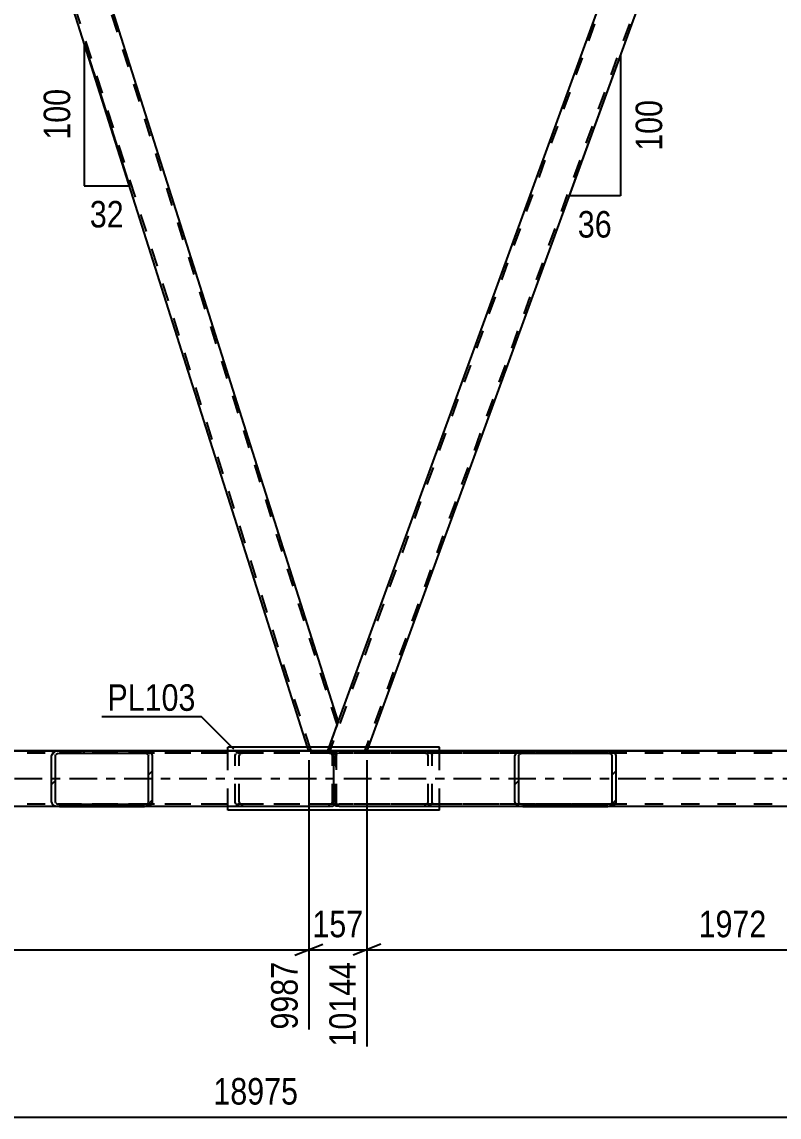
# Model space of a CAD drawing. Header units: millimetres. Extents: x -857 to 332, y -866 to -25.
# Drawn here: x -482.2 to -400.6, y -441.8 to -323.6 of the extents above; entities that cross this region are included whole.
import ezdxf

# ---------------------------------------------------------------- set-up
doc = ezdxf.new("R2010")
doc.units = ezdxf.units.MM
doc.linetypes.add('DXK_LINE_DOT2', pattern=[3.9198, 1.9599, -1.9599])
doc.linetypes.add('DXK_LINE_DOT3', pattern=[5.9187, 2.979, -0.9799, 0.9799, -0.9799])
doc.styles.add('Arial Narrow', font='ARIALN.TTF', dxfattribs={"height": 0.2})

# ---------------------------------------------------------------- blocks, each defined once
blk = doc.blocks.new('Part-570388934-1340 - 1255')
at = {"linetype": 'Continuous'}
h = blk.add_hatch(dxfattribs=at)
h.set_pattern_fill('', scale=0.7, style=0, pattern_type=0)
h.set_pattern_definition([(45, (-479.061, -402.789), (-1.57154, 1.57154), [])])
h.paths.add_polyline_path([(-478.99, -402.61), (-479.06, -402.79), (-479.06, -407.83), (-478.99, -408.01), (-478.81, -408.17), (-478.52, -408.27), (-478.19, -408.31), (-469.02, -408.31), (-468.68, -408.27), (-468.4, -408.17), (-468.21, -408.01), (-468.14, -407.83), (-468.14, -402.79), (-468.21, -402.61), (-468.4, -402.45), (-468.68, -402.35), (-469.02, -402.31), (-478.19, -402.31), (-478.52, -402.35), (-478.81, -402.45)])
h.paths.add_polyline_path([(-478.35, -402.57), (-478.19, -402.55), (-469.02, -402.55), (-468.85, -402.57), (-468.71, -402.62), (-468.61, -402.7), (-468.58, -402.79), (-468.58, -407.83), (-468.61, -407.92), (-468.71, -408), (-468.85, -408.05), (-469.02, -408.07), (-478.19, -408.07), (-478.35, -408.05), (-478.5, -408), (-478.59, -407.92), (-478.62, -407.83), (-478.62, -402.79), (-478.59, -402.7), (-478.5, -402.62)])
at = {"color": 2, "linetype": 'Continuous'}
for p, q in [((-478.99, -402.61), (-479.06, -402.79)), ((-479.06, -407.83), (-479.06, -402.79)), ((-478.62, -402.79), (-478.59, -402.7)), ((-478.62, -407.83), (-478.62, -402.79)), ((-478.19, -402.31), (-478.52, -402.35)), ((-478.35, -402.57), (-478.19, -402.55)), ((-478.19, -402.31), (-469.02, -402.31)), ((-478.19, -402.55), (-469.02, -402.55)), ((-449.19, -402.31), (-469.02, -402.31)), ((-468.68, -402.35), (-469.02, -402.31)), ((-469.02, -402.55), (-468.85, -402.57)), ((-468.61, -402.7), (-468.58, -402.79)), ((-468.58, -407.83), (-468.58, -402.79)), ((-468.14, -402.79), (-468.21, -402.61)), ((-468.14, -407.83), (-468.14, -402.79)), ((-449.19, -402.31), (-448.85, -402.35)), ((-479.06, -407.83), (-478.99, -408.01)), ((-478.59, -407.92), (-478.62, -407.83)), ((-478.52, -408.27), (-478.19, -408.31)), ((-478.19, -408.07), (-478.35, -408.05)), ((-478.19, -408.07), (-469.02, -408.07)), ((-478.19, -408.31), (-469.02, -408.31)), ((-468.85, -408.05), (-469.02, -408.07)), ((-469.02, -408.31), (-468.68, -408.27)), ((-449.19, -408.31), (-469.02, -408.31)), ((-468.58, -407.83), (-468.61, -407.92)), ((-468.21, -408.01), (-468.14, -407.83)), ((-448.85, -408.27), (-449.19, -408.31))]:
    blk.add_line(p, q, dxfattribs=at)
at = {"color": 7, "linetype": 'DXK_LINE_DOT2'}
for p, q in [((-469.02, -402.31), (-478.19, -402.31)), ((-449.19, -402.55), (-478.19, -402.55)), ((-459.23, -402.79), (-459.17, -402.61)), ((-459.23, -407.83), (-459.23, -402.79)), ((-458.76, -402.7), (-458.8, -402.79)), ((-458.8, -407.83), (-458.8, -402.79)), ((-458.69, -402.35), (-458.36, -402.31)), ((-458.36, -402.55), (-458.53, -402.57)), ((-449.02, -402.57), (-449.19, -402.55)), ((-448.75, -402.79), (-448.78, -402.7)), ((-448.75, -407.83), (-448.75, -402.79)), ((-448.38, -402.61), (-448.36, -402.67)), ((-448.36, -402.67), (-448.31, -402.79)), ((-448.31, -407.83), (-448.31, -402.79)), ((-449.19, -408.07), (-478.19, -408.07)), ((-469.02, -408.31), (-478.19, -408.31)), ((-459.17, -408.01), (-459.23, -407.83)), ((-458.8, -407.83), (-458.76, -407.92)), ((-458.36, -408.31), (-458.69, -408.27)), ((-458.53, -408.05), (-458.36, -408.07)), ((-449.19, -408.07), (-449.02, -408.05)), ((-448.78, -407.92), (-448.75, -407.83)), ((-448.33, -407.87), (-448.38, -408.01)), ((-448.31, -407.83), (-448.33, -407.87))]:
    blk.add_line(p, q, dxfattribs=at)
at = {"color": 2, "linetype": 'Continuous'}
for centre, radius, start, end in [((-478.39, -403.15), 0.817, 99.5183, 138.064), ((-478.29, -402.97), 0.409, 99.5183, 138.064), ((-468.92, -402.97), 0.409, 41.9361, 80.4818), ((-468.82, -403.15), 0.817, 41.9361, 80.4818), ((-448.99, -403.15), 0.817, 53.5053, 80.4818), ((-478.39, -407.47), 0.817, 221.9361, 260.4818), ((-478.29, -407.65), 0.409, 221.9361, 260.4818), ((-468.92, -407.65), 0.409, 279.5183, 318.064), ((-468.82, -407.47), 0.817, 279.5183, 318.064), ((-448.99, -407.47), 0.817, 279.5183, 306.4978)]:
    blk.add_arc(centre, radius, start, end, dxfattribs=at)
at = {"color": 7, "linetype": 'DXK_LINE_DOT2'}
for centre, radius, start, end in [((-458.56, -403.15), 0.817, 99.5183, 138.064), ((-458.46, -402.97), 0.409, 99.5183, 138.064), ((-449.09, -402.97), 0.409, 41.9361, 80.4818), ((-448.99, -403.15), 0.817, 41.9361, 53.5053), ((-458.56, -407.47), 0.817, 221.9361, 260.4818), ((-458.46, -407.65), 0.409, 221.9361, 260.4818), ((-449.09, -407.65), 0.409, 279.5183, 318.064), ((-448.99, -407.47), 0.817, 306.4978, 318.064)]:
    blk.add_arc(centre, radius, start, end, dxfattribs=at)
blk = doc.blocks.new('Part-570388934-1314 - 1255')
at = {"color": 7, "linetype": 'DXK_LINE_DOT2'}
for p, q in [((-130.85, -402.55), (-808.57, -402.55)), ((-130.85, -402.31), (-800.57, -402.31)), ((-419.01, -402.31), (-478.19, -402.31)), ((-130.85, -408.07), (-808.57, -408.07)), ((-131.45, -408.31), (-630.3, -408.31)), ((-437.18, -408.31), (-460.03, -408.31))]:
    blk.add_line(p, q, dxfattribs=at)
at = {"color": 2, "linetype": 'Continuous'}
for p, q in [((-478.19, -402.31), (-504.15, -402.31)), ((-393.06, -402.31), (-419.01, -402.31)), ((-460.03, -408.31), (-522.31, -408.31)), ((-374.9, -408.31), (-437.18, -408.31))]:
    blk.add_line(p, q, dxfattribs=at)
at = {"color": 7, "linetype": 'DXK_LINE_DOT3'}
blk.add_line((-130.85, -405.31), (-808.57, -405.31), dxfattribs=at)
blk = doc.blocks.new('Part-570388934-1335 - 1255')
at = {"color": 7, "linetype": 'DXK_LINE_DOT2'}
for p, q in [((-405.71, -283.31), (-449.02, -402.31)), ((-401.96, -283.31), (-445.27, -402.31)), ((-448.11, -399.1), (-449.28, -402.31)), ((-445.02, -402.31), (-449.28, -402.31)), ((-444.87, -401.91), (-445.02, -402.31))]:
    blk.add_line(p, q, dxfattribs=at)
at = {"color": 2, "linetype": 'Continuous'}
for p, q in [((-406.11, -283.71), (-448.11, -399.1)), ((-402.87, -286.51), (-444.87, -401.91))]:
    blk.add_line(p, q, dxfattribs=at)
blk = doc.blocks.new('Part-570388934-2072 - 1255')
at = {"linetype": 'Continuous'}
h = blk.add_hatch(dxfattribs=at)
h.set_pattern_fill('', scale=0.7, style=0, pattern_type=0)
h.set_pattern_definition([(45, (-429.0645, -402.7888), (-1.57154, 1.57154), [])])
h.paths.add_polyline_path([(-429, -402.61), (-429.06, -402.79), (-429.06, -407.83), (-429, -408.01), (-428.81, -408.17), (-428.53, -408.27), (-428.19, -408.31), (-419.02, -408.31), (-418.69, -408.27), (-418.4, -408.17), (-418.21, -408.01), (-418.15, -407.83), (-418.15, -402.79), (-418.21, -402.61), (-418.4, -402.45), (-418.69, -402.35), (-419.02, -402.31), (-428.19, -402.31), (-428.53, -402.35), (-428.81, -402.45)])
h.paths.add_polyline_path([(-428.36, -402.57), (-428.19, -402.55), (-419.02, -402.55), (-418.85, -402.57), (-418.71, -402.62), (-418.62, -402.7), (-418.58, -402.79), (-418.58, -407.83), (-418.62, -407.92), (-418.71, -408), (-418.85, -408.05), (-419.02, -408.07), (-428.19, -408.07), (-428.36, -408.05), (-428.5, -408), (-428.59, -407.92), (-428.63, -407.83), (-428.63, -402.79), (-428.59, -402.7), (-428.5, -402.62)])
at = {"color": 2, "linetype": 'Continuous'}
for p, q in [((-448.6, -402.79), (-448.57, -402.61)), ((-448.6, -407.83), (-448.6, -402.79)), ((-448.57, -402.61), (-448.48, -402.45)), ((-448.48, -402.45), (-448.33, -402.35)), ((-448.33, -402.35), (-448.31, -402.34)), ((-448.31, -402.34), (-448.02, -402.31)), ((-448.02, -402.31), (-428.19, -402.31)), ((-429, -402.61), (-429.06, -402.79)), ((-429.06, -407.83), (-429.06, -402.79)), ((-428.63, -402.79), (-428.59, -402.7)), ((-428.63, -407.83), (-428.63, -402.79)), ((-428.19, -402.31), (-428.53, -402.35)), ((-428.36, -402.57), (-428.19, -402.55)), ((-428.19, -402.31), (-419.02, -402.31)), ((-428.19, -402.55), (-419.02, -402.55)), ((-418.69, -402.35), (-419.02, -402.31)), ((-419.02, -402.55), (-418.85, -402.57)), ((-418.62, -402.7), (-418.58, -402.79)), ((-418.58, -407.83), (-418.58, -402.79)), ((-418.15, -402.79), (-418.21, -402.61)), ((-418.15, -407.83), (-418.15, -402.79)), ((-448.57, -408.01), (-448.6, -407.83)), ((-448.48, -408.17), (-448.57, -408.01)), ((-448.33, -408.27), (-448.48, -408.17)), ((-448.31, -408.28), (-448.33, -408.27)), ((-448.02, -408.31), (-448.31, -408.28)), ((-428.19, -408.31), (-448.02, -408.31)), ((-429.06, -407.83), (-429, -408.01)), ((-428.59, -407.92), (-428.63, -407.83)), ((-428.53, -408.27), (-428.19, -408.31)), ((-428.19, -408.07), (-428.36, -408.05)), ((-428.19, -408.07), (-419.02, -408.07)), ((-428.19, -408.31), (-419.02, -408.31)), ((-418.85, -408.05), (-419.02, -408.07)), ((-419.02, -408.31), (-418.69, -408.27)), ((-418.58, -407.83), (-418.62, -407.92)), ((-418.21, -408.01), (-418.15, -407.83))]:
    blk.add_line(p, q, dxfattribs=at)
at = {"color": 7, "linetype": 'DXK_LINE_DOT2'}
for p, q in [((-448.37, -402.7), (-448.39, -402.79)), ((-448.39, -407.83), (-448.39, -402.79)), ((-448.33, -402.62), (-448.37, -402.7)), ((-448.19, -402.57), (-448.33, -402.62)), ((-448.33, -408), (-448.33, -402.62)), ((-448.31, -408.28), (-448.31, -402.34)), ((-448.02, -402.55), (-448.19, -402.57)), ((-419.02, -402.55), (-448.02, -402.55)), ((-438.85, -402.31), (-438.51, -402.35)), ((-438.68, -402.57), (-438.85, -402.55)), ((-438.41, -402.79), (-438.45, -402.7)), ((-438.41, -407.83), (-438.41, -402.79)), ((-438.04, -402.61), (-437.98, -402.79)), ((-437.98, -407.83), (-437.98, -402.79)), ((-428.19, -402.31), (-419.02, -402.31)), ((-448.39, -407.83), (-448.37, -407.92)), ((-448.37, -407.92), (-448.33, -408)), ((-448.33, -408), (-448.19, -408.05)), ((-448.19, -408.05), (-448.02, -408.07)), ((-419.02, -408.07), (-448.02, -408.07)), ((-438.85, -408.07), (-438.68, -408.05)), ((-438.51, -408.27), (-438.85, -408.31)), ((-438.45, -407.92), (-438.41, -407.83)), ((-437.98, -407.83), (-438.04, -408.01)), ((-419.02, -408.31), (-428.19, -408.31))]:
    blk.add_line(p, q, dxfattribs=at)
for centre, radius, start, end in [((-438.75, -402.97), 0.409, 41.9361, 80.4818), ((-438.65, -403.15), 0.817, 41.9361, 80.4818), ((-438.75, -407.65), 0.409, 279.5183, 318.064), ((-438.65, -407.47), 0.817, 279.5183, 318.064)]:
    blk.add_arc(centre, radius, start, end, dxfattribs=at)
at = {"color": 2, "linetype": 'Continuous'}
for centre, radius, start, end in [((-428.39, -403.15), 0.817, 99.5183, 138.064), ((-428.29, -402.97), 0.409, 99.5183, 138.064), ((-418.92, -402.97), 0.409, 41.9361, 80.4818), ((-418.82, -403.15), 0.817, 41.9361, 80.4818), ((-428.39, -407.47), 0.817, 221.9361, 260.4818), ((-428.29, -407.65), 0.409, 221.9361, 260.4818), ((-418.92, -407.65), 0.409, 279.5183, 318.064), ((-418.82, -407.47), 0.817, 279.5183, 318.064)]:
    blk.add_arc(centre, radius, start, end, dxfattribs=at)
blk = doc.blocks.new('Part-570388934-2052 - 1255')
at = {"color": 2, "linetype": 'Continuous'}
for p, q in [((-437.18, -401.91), (-460.03, -401.91)), ((-460.03, -402.31), (-460.03, -401.91)), ((-437.18, -402.31), (-437.18, -401.91)), ((-460.03, -408.71), (-460.03, -408.31)), ((-437.18, -408.71), (-460.03, -408.71)), ((-437.18, -408.71), (-437.18, -408.31))]:
    blk.add_line(p, q, dxfattribs=at)
at = {"color": 7, "linetype": 'DXK_LINE_DOT2'}
for p, q in [((-460.03, -408.31), (-460.03, -402.31)), ((-437.18, -408.31), (-437.18, -402.31))]:
    blk.add_line(p, q, dxfattribs=at)
blk = doc.blocks.new('Part-570388934-2093 - 1255')
at = {"color": 7, "linetype": 'DXK_LINE_DOT2'}
for p, q in [((-448.24, -399.47), (-485.08, -283.31)), ((-451.04, -402.31), (-487.87, -286.15)), ((-448.24, -399.47), (-448.38, -399.84)), ((-451.29, -402.31), (-451.42, -401.91)), ((-449.28, -402.31), (-451.29, -402.31)), ((-449.13, -401.91), (-449.28, -402.31))]:
    blk.add_line(p, q, dxfattribs=at)
at = {"color": 2, "linetype": 'Continuous'}
for p, q in [((-448.11, -399.1), (-484.7, -283.71)), ((-451.42, -401.91), (-488.01, -286.52)), ((-448.11, -399.1), (-449.13, -401.91))]:
    blk.add_line(p, q, dxfattribs=at)
blk = doc.blocks.new('AngleDimension-570388934-3673 - 1255')
at = {"color": 7, "linetype": 'Continuous'}
for p, q in [((-475.53, -325.87), (-470.63, -341.31)), ((-475.53, -325.87), (-475.53, -341.31)), ((-474.53, -329.03), (-470.63, -341.31)), ((-475.53, -341.31), (-470.63, -341.31))]:
    blk.add_line(p, q, dxfattribs=at)
at = {"color": 0}
for points in [[(-476.43, -330.25), (-480.63, -330.25), (-480.63, -336.93), (-476.43, -336.93)], [(-470.65, -346.41), (-470.65, -342.21), (-475.51, -342.21), (-475.51, -346.41)]]:
    blk.add_wipeout(points, dxfattribs=at)
at = {"color": 3, "style": 'Arial Narrow'}
blk.add_text('100', height=2.863, rotation=90.0002, dxfattribs=at).set_placement((-477.03, -336.33))
blk.add_text('32', height=2.863, dxfattribs=at).set_placement((-474.91, -345.81))
blk = doc.blocks.new('StraightDimension-570388934-3785 - 1255')
at = {"color": 7, "linetype": 'Continuous'}
blk.add_line((-821.47, -441.83), (-92.56, -441.83), dxfattribs=at)
at = {"color": 0}
blk.add_wipeout([(-451.84, -441.08), (-451.84, -436.88), (-462.18, -436.88), (-462.18, -441.08)], dxfattribs=at)
at = {"color": 3, "style": 'Arial Narrow'}
blk.add_text('18975', height=2.863, dxfattribs=at).set_placement((-461.58, -440.48))
blk = doc.blocks.new('StraightDimension-570388934-2547 - 1255')
at = {"color": 7, "linetype": 'Continuous'}
blk.add_line((-489.81, -402.31), (-139.28, -402.31), dxfattribs=at)
blk = doc.blocks.new('StraightDimension-570388934-2401 - 1255')
at = {"color": 7, "linetype": 'Continuous'}
for p, q in [((-451.29, -403.31), (-451.29, -432.38)), ((-445.02, -403.31), (-445.02, -434.21)), ((-452.79, -424.37), (-449.79, -423.17)), ((-443.52, -423.17), (-446.52, -424.37)), ((-451.29, -423.77), (-445.02, -423.77))]:
    blk.add_line(p, q, dxfattribs=at)
at = {"color": 0}
blk.add_wipeout([(-444.81, -423.02), (-444.81, -418.82), (-451.5, -418.82), (-451.5, -423.02)], dxfattribs=at)
at = {"color": 0, "linetype": 'Continuous'}
blk.add_wipeout([(-445.62, -424.47), (-449.82, -424.47), (-449.82, -434.81), (-445.62, -434.81)], dxfattribs=at)
at = {"color": 3, "style": 'Arial Narrow'}
blk.add_text('157', height=2.863, dxfattribs=at).set_placement((-450.9, -422.42))
at = {"color": 3, "linetype": 'Continuous', "style": 'Arial Narrow'}
blk.add_text('10144', height=2.863, rotation=90.0002, dxfattribs=at).set_placement((-446.22, -434.21))
blk = doc.blocks.new('StraightDimension-570388934-2383 - 1255')
at = {"color": 7, "linetype": 'Continuous'}
for p, q in [((-445.02, -403.31), (-445.02, -434.21)), ((-366.15, -403.31), (-366.15, -434.21)), ((-443.52, -423.17), (-446.52, -424.37)), ((-367.65, -424.37), (-364.65, -423.17)), ((-445.02, -423.77), (-366.15, -423.77))]:
    blk.add_line(p, q, dxfattribs=at)
at = {"color": 0}
blk.add_wipeout([(-401.33, -423.02), (-401.33, -418.82), (-409.84, -418.82), (-409.84, -423.02)], dxfattribs=at)
at = {"color": 3, "style": 'Arial Narrow'}
blk.add_text('1972', height=2.863, dxfattribs=at).set_placement((-409.24, -422.42))
at = {"color": 0, "linetype": 'Continuous'}
blk.add_wipeout([(-366.75, -424.47), (-370.95, -424.47), (-370.95, -434.81), (-366.75, -434.81)], dxfattribs=at)
at = {"color": 3, "linetype": 'Continuous', "style": 'Arial Narrow'}
blk.add_text('12115', height=2.863, rotation=90.0002, dxfattribs=at).set_placement((-367.35, -434.21))
blk = doc.blocks.new('StraightDimension-570388934-2419 - 1255')
at = {"color": 7, "linetype": 'Continuous'}
for p, q in [((-530.15, -403.31), (-530.15, -432.38)), ((-451.29, -403.31), (-451.29, -432.38)), ((-528.65, -423.17), (-531.65, -424.37)), ((-452.79, -424.37), (-449.79, -423.17)), ((-530.15, -423.77), (-451.29, -423.77))]:
    blk.add_line(p, q, dxfattribs=at)
at = {"color": 0}
blk.add_wipeout([(-486.46, -423.02), (-486.46, -418.82), (-494.98, -418.82), (-494.98, -423.02)], dxfattribs=at)
at = {"color": 3, "style": 'Arial Narrow'}
blk.add_text('1972', height=2.863, dxfattribs=at).set_placement((-494.38, -422.42))
at = {"color": 0, "linetype": 'Continuous'}
blk.add_wipeout([(-451.89, -424.47), (-456.09, -424.47), (-456.09, -432.98), (-451.89, -432.98)], dxfattribs=at)
at = {"color": 3, "linetype": 'Continuous', "style": 'Arial Narrow'}
blk.add_text('9987', height=2.863, rotation=90.0002, dxfattribs=at).set_placement((-452.49, -432.38))
blk = doc.blocks.new('AngleDimension-570388934-3687 - 1255')
at = {"color": 7, "linetype": 'Continuous'}
for p, q in [((-417.67, -327.17), (-423.21, -342.4)), ((-417.67, -327.17), (-417.67, -342.4)), ((-422.08, -339.28), (-423.21, -342.4)), ((-417.67, -342.4), (-423.21, -342.4))]:
    blk.add_line(p, q, dxfattribs=at)
at = {"color": 0}
for points in [[(-412.57, -331.44), (-416.77, -331.44), (-416.77, -338.13), (-412.57, -338.13)], [(-418.01, -347.5), (-418.01, -343.3), (-422.87, -343.3), (-422.87, -347.5)]]:
    blk.add_wipeout(points, dxfattribs=at)
at = {"color": 3, "style": 'Arial Narrow'}
blk.add_text('100', height=2.863, rotation=90.0002, dxfattribs=at).set_placement((-413.17, -337.53))
blk.add_text('36', height=2.863, dxfattribs=at).set_placement((-422.27, -346.9))
blk = doc.blocks.new('Mark-570388934-2048 - 1255')
at = {"color": 30, "linetype": 'Continuous'}
for p in [(-473.61, -398.58), (-459.37, -402.12)]:
    blk.add_line(p, (-462.91, -398.58), dxfattribs=at)
at = {"color": 0}
blk.add_wipeout([(-463.51, -397.98), (-463.51, -394.98), (-473.01, -394.98), (-473.01, -397.98)], dxfattribs=at)
blk.add_wipeout([(-463.51, -397.98), (-463.51, -394.98), (-473.01, -394.98), (-473.01, -397.98)], dxfattribs=at)
at = {"color": 3, "style": 'Arial Narrow'}
blk.add_text('PL103', height=2.863, dxfattribs=at).set_placement((-473.01, -397.98))

msp = doc.modelspace()

# ---------------------------------------------------------------- block references
for name in ['Part-570388934-2093 - 1255', 'Part-570388934-1335 - 1255', 'Part-570388934-1314 - 1255', 'Part-570388934-1340 - 1255', 'Part-570388934-2052 - 1255', 'Part-570388934-2072 - 1255']:
    msp.add_blockref(name, (0, 0))

# ---------------------------------------------------------------- next in the draw order: block references
msp.add_blockref('AngleDimension-570388934-3673 - 1255', (0, 0))

# ---------------------------------------------------------------- next in the draw order: block references
msp.add_blockref('StraightDimension-570388934-3785 - 1255', (0, 0))

# ---------------------------------------------------------------- next in the draw order: block references
msp.add_blockref('StraightDimension-570388934-2547 - 1255', (0, 0))

# ---------------------------------------------------------------- next in the draw order: block references
for name in ['AngleDimension-570388934-3687 - 1255', 'Mark-570388934-2048 - 1255', 'StraightDimension-570388934-2401 - 1255']:
    msp.add_blockref(name, (0, 0))

# ---------------------------------------------------------------- next in the draw order: block references
for name in ['StraightDimension-570388934-2419 - 1255', 'StraightDimension-570388934-2383 - 1255']:
    msp.add_blockref(name, (0, 0))

doc.saveas('drawing.dxf')
